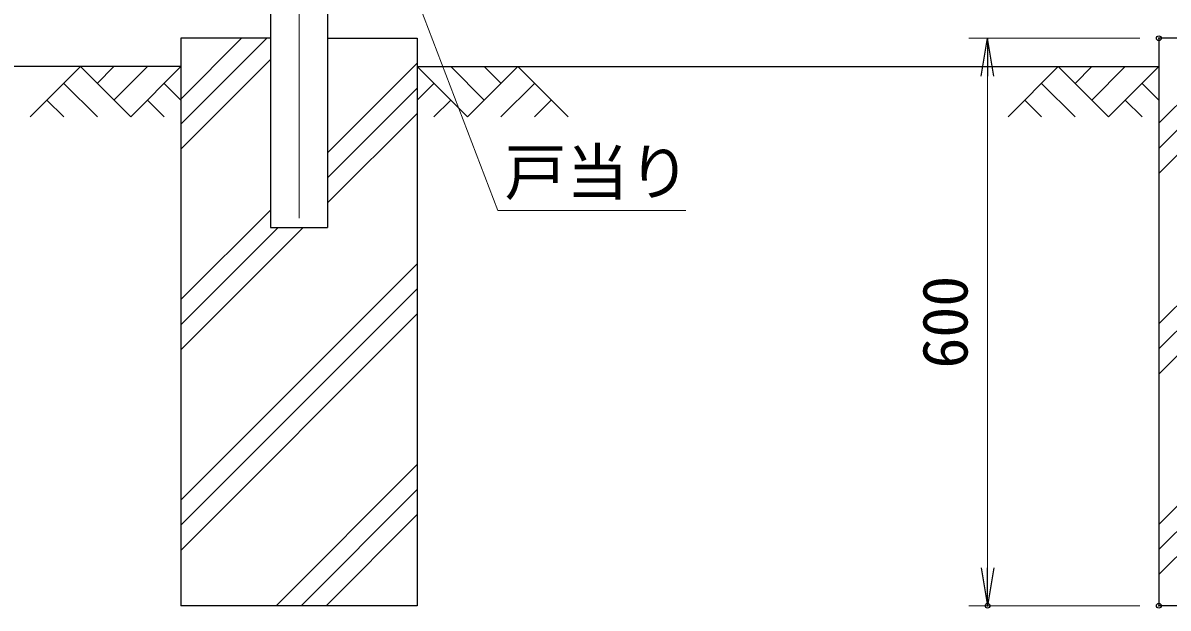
# Model space of a CAD drawing. Units: millimetres, scale not verified. Extents: x -4200 to 4200, y -2970 to 2970.
# Drawn here: x -2954 to -1742, y -555 to 63 of the extents above; entities that cross this region are included whole.
import ezdxf
from ezdxf.enums import TextEntityAlignment as Align

# ---------------------------------------------------------------- set-up
doc = ezdxf.new("R2010")
doc.units = ezdxf.units.MM
doc.header["$LTSCALE"] = 10
doc.header["$PDMODE"] = 32
doc.header["$PDSIZE"] = 5
doc.linetypes.add('USER1', pattern=[50.8, 31.75, -6.35, 6.35, -6.35])
for name, color, linetype, lineweight in [('0-0_D-STR4', 7, 'Continuous', 25), ('0-1_D-STR-DIM', 7, 'Continuous', 13), ('0-3_Defpoints', 6, 'Continuous', 25), ('0-4_D-BGD', 7, 'Continuous', 25), ('0-5_D-STR1', 1, 'Continuous', 25), ('0-6_D-BMK', 2, 'USER1', 13), ('0-7_D-STR-TXT', 7, 'Continuous', 13), ('0-A_D-DCR-HCH', 7, 'Continuous', 13)]:
    doc.layers.add(name, color=color, linetype=linetype, lineweight=lineweight)
doc.layers.add('0-2_0', color=7, linetype='Continuous')
doc.styles.add('ＭＳ ゴシック', font='')
doc.styles.get('ＭＳ ゴシック').set_extended_font_data('MS Gothic')

# ---------------------------------------------------------------- blocks, each defined once
blk = doc.blocks.new('_Open')
at = {"layer": '0-2_0'}
blk.add_line((-10, 1.667), (0, 0), dxfattribs=at)
blk.add_lwpolyline([(-10, -1.667), (0, 0), (-10, 0)], dxfattribs=at)

msp = doc.modelspace()

# ---------------------------------------------------------------- linework, layer by layer
at = {"layer": '0-0_D-STR4'}
for p, q in [((-2691.74, 47.22), (-2786.49, 47.22)), ((-2786.49, 47.22), (-2786.49, -552.78)), ((-2631.24, 47.22), (-2536.49, 47.22)), ((-2536.49, 47.22), (-2536.49, -552.78)), ((-1656.74, 47.22), (-1751.49, 47.22)), ((-1751.49, 47.22), (-1751.49, -552.78)), ((-2536.49, -552.78), (-2786.49, -552.78)), ((-1501.49, -552.78), (-1751.49, -552.78))]:
    msp.add_line(p, q, dxfattribs=at)
at = {"layer": '0-1_D-STR-DIM'}
for p, q in [((-1771.49, 47.22), (-1952.75, 47.22)), ((-1932.75, 7.22), (-1932.75, -512.78)), ((-1771.49, -552.78), (-1952.75, -552.78))]:
    msp.add_line(p, q, dxfattribs=at)
at = {"layer": '0-3_Defpoints'}
for p in [(-1751.49, 47.22), (-1932.75, -552.78), (-1751.49, -552.78), (-1751.49, -552.78)]:
    msp.add_point(p, dxfattribs=at)
at = {"layer": '0-4_D-BGD'}
for p, q in [((-2786.49, 17.22), (-3011.49, 17.22)), ((-2536.49, 17.22), (-1751.49, 17.22))]:
    msp.add_line(p, q, dxfattribs=at)
at = {"layer": '0-5_D-STR1'}
for p, q in [((-2691.74, 281.22), (-2691.74, -152.78)), ((-2631.24, 281.22), (-2631.24, -152.78)), ((-2691.74, 83.84), (-2691.74, -152.78)), ((-2691.74, -152.78), (-2631.24, -152.78))]:
    msp.add_line(p, q, dxfattribs=at)
at = {"layer": '0-6_D-BMK'}
msp.add_line((-2661.49, 682.46), (-2661.49, -163.36), dxfattribs=at)
at = {"layer": '0-7_D-STR-TXT'}
msp.add_lwpolyline([(-2252.16, -134.99), (-2451.17, -134.99), (-2607.2, 272.86)], dxfattribs=at)
at = {"layer": '0-A_D-DCR-HCH'}
for p, q in [((-2786.49, -43.49), (-2695.78, 47.22)), ((-2786.49, -16.98), (-2722.29, 47.22)), ((-1751.49, -42.64), (-1661.63, 47.22)), ((-2786.49, -70.01), (-2691.74, 24.74)), ((-1751.49, -69.15), (-1656.74, 25.6)), ((-2892.91, 17.22), (-2946.13, -35.99)), ((-2892.91, 17.22), (-2839.7, -35.99)), ((-2875.18, -0.52), (-2857.44, 17.22)), ((-2857.44, -18.25), (-2821.97, 17.22)), ((-2839.7, -35.99), (-2786.49, 17.22)), ((-2631.24, -73.86), (-2536.49, 20.89)), ((-2483.28, -35.99), (-2536.49, 17.22)), ((-2465.54, -18.25), (-2501.02, 17.22)), ((-2430.07, 17.22), (-2483.28, -35.99)), ((-2447.71, -0.61), (-2465.54, 17.22)), ((-2430.07, 17.22), (-2376.85, -35.99)), ((-1857.92, 17.22), (-1911.13, -35.99)), ((-1857.92, 17.22), (-1804.7, -35.99)), ((-1840.18, -0.52), (-1822.44, 17.22)), ((-1822.44, -18.25), (-1786.97, 17.22)), ((-1804.7, -35.99), (-1751.49, 17.22)), ((-2910.65, -0.52), (-2875.01, -35.99)), ((-2804.23, -0.52), (-2786.49, -18.17)), ((-2631.24, -100.38), (-2536.49, -5.63)), ((-2518.75, -0.52), (-2536.49, -18.17)), ((-2412.33, -0.52), (-2447.97, -35.99)), ((-1875.65, -0.52), (-1840.02, -35.99)), ((-1769.23, -0.52), (-1751.49, -18.17)), ((-1751.49, -95.67), (-1656.74, -0.92)), ((-2928.39, -18.25), (-2910.57, -35.99)), ((-2821.97, -18.25), (-2804.15, -35.99)), ((-2501.02, -18.25), (-2518.83, -35.99)), ((-2394.59, -18.25), (-2412.41, -35.99)), ((-1893.39, -18.25), (-1875.57, -35.99)), ((-1786.97, -18.25), (-1769.15, -35.99)), ((-2631.24, -126.89), (-2536.49, -32.14)), ((-2786.49, -229.11), (-2691.74, -134.36)), ((-2786.49, -282.14), (-2657.13, -152.78)), ((-2786.49, -255.63), (-2683.65, -152.78)), ((-1751.49, -307.8), (-1596.47, -152.78)), ((-1751.49, -281.29), (-1622.99, -152.78)), ((-1751.49, -254.77), (-1649.5, -152.78)), ((-2786.49, -441.24), (-2536.49, -191.24)), ((-2786.49, -467.76), (-2536.49, -217.76)), ((-1751.49, -466.9), (-1501.49, -216.9)), ((-2786.49, -494.27), (-2536.49, -244.27)), ((-1751.49, -493.42), (-1501.49, -243.42)), ((-1751.49, -519.93), (-1501.49, -269.93)), ((-2685.9, -552.78), (-2536.49, -403.37)), ((-2659.38, -552.78), (-2536.49, -429.89)), ((-2632.87, -552.78), (-2536.49, -456.41))]:
    msp.add_line(p, q, dxfattribs=at)

# ---------------------------------------------------------------- block references
at = {"layer": '0-1_D-STR-DIM', "xscale": 4, "yscale": 4}
for p, rotation in [((-1932.75, 47.22), 90), ((-1932.75, -552.78), 270)]:
    msp.add_blockref('_Open', p, dxfattribs=dict(at, rotation=rotation))

# ---------------------------------------------------------------- texts
at = {"layer": '0-1_D-STR-DIM', "style": 'ＭＳ ゴシック'}
msp.add_text('600', height=48.09, rotation=90, dxfattribs=at).set_placement((-1939.5, -302.03), align=Align.BOTTOM_LEFT)
at = {"layer": '0-7_D-STR-TXT', "style": 'ＭＳ ゴシック'}
msp.add_text('戸当り', height=48.09, dxfattribs=at).set_placement((-2444.08, -132.64), align=Align.BOTTOM_LEFT)

doc.saveas('drawing.dxf')
